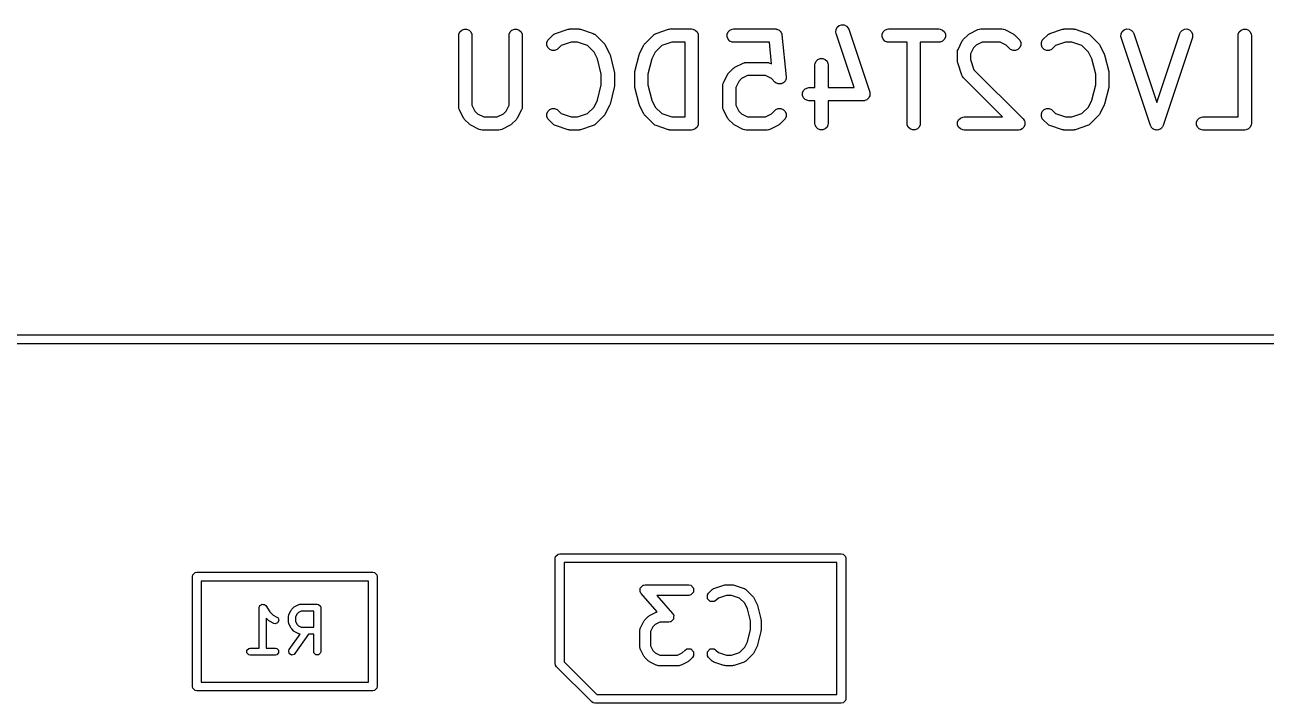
# Model space of a CAD drawing. Header units: inches. Extents: x -0.1 to 2.99, y 0.2 to 2.25.
# Drawn here: x 1.016 to 1.571, y 1.452 to 1.756 of the extents above; entities that cross this region are included whole.
import ezdxf

# ---------------------------------------------------------------- set-up
doc = ezdxf.new("R2010")
doc.units = ezdxf.units.IN
doc.header["$MEASUREMENT"] = 0
doc.layers.add('BLACK', color=250, linetype='CONTINUOUS')

msp = doc.modelspace()

# ---------------------------------------------------------------- linework, layer by layer
at = {"layer": 'BLACK', "linetype": 'CONTINUOUS'}
for p, q in [((1.37918, 1.75453), (1.38005, 1.75529)), ((1.38005, 1.75529), (1.38114, 1.75565)), ((1.38114, 1.75565), (1.38229, 1.75557)), ((1.38229, 1.75557), (1.38332, 1.75506)), ((1.38332, 1.75506), (1.38408, 1.75419)), ((1.20983, 1.75085), (1.20989, 1.75143)), ((1.20983, 1.71898), (1.20983, 1.75085)), ((1.20989, 1.75143), (1.21033, 1.75249)), ((1.21033, 1.75249), (1.21114, 1.7533)), ((1.21114, 1.7533), (1.21221, 1.75375)), ((1.21221, 1.75375), (1.21336, 1.75375)), ((1.21336, 1.75375), (1.21442, 1.7533)), ((1.21442, 1.7533), (1.21524, 1.75249)), ((1.21524, 1.75249), (1.21568, 1.75143)), ((1.21568, 1.75143), (1.21573, 1.75085)), ((1.21573, 1.75085), (1.21573, 1.71968)), ((1.23233, 1.75085), (1.23238, 1.75143)), ((1.23233, 1.71968), (1.23233, 1.75085)), ((1.23238, 1.75143), (1.23282, 1.75249)), ((1.23282, 1.75249), (1.23364, 1.7533)), ((1.23364, 1.7533), (1.2347, 1.75375)), ((1.2347, 1.75375), (1.23585, 1.75375)), ((1.23585, 1.75375), (1.23692, 1.7533)), ((1.23692, 1.7533), (1.23773, 1.75249)), ((1.23773, 1.75249), (1.23817, 1.75143)), ((1.23817, 1.75143), (1.23823, 1.75085)), ((1.23823, 1.75085), (1.23823, 1.71898)), ((1.25006, 1.74919), (1.25194, 1.75106)), ((1.25194, 1.75106), (1.25239, 1.75143)), ((1.25239, 1.75143), (1.25248, 1.75147)), ((1.25248, 1.75147), (1.25256, 1.75154)), ((1.25256, 1.75154), (1.25309, 1.75178)), ((1.25309, 1.75178), (1.25872, 1.75365)), ((1.25872, 1.75365), (1.259, 1.75372)), ((1.259, 1.75372), (1.25907, 1.75375)), ((1.25907, 1.75375), (1.25918, 1.75376)), ((1.25918, 1.75376), (1.25928, 1.75378)), ((1.25928, 1.75378), (1.25936, 1.75377)), ((1.25936, 1.75377), (1.25965, 1.7538)), ((1.25965, 1.7538), (1.2634, 1.7538)), ((1.2634, 1.7538), (1.26369, 1.75377)), ((1.26369, 1.75377), (1.26377, 1.75378)), ((1.26377, 1.75378), (1.26387, 1.75376)), ((1.26387, 1.75376), (1.26398, 1.75375)), ((1.26398, 1.75375), (1.26405, 1.75372)), ((1.26405, 1.75372), (1.26433, 1.75365)), ((1.26433, 1.75365), (1.26996, 1.75178)), ((1.26996, 1.75178), (1.27049, 1.75154)), ((1.27049, 1.75154), (1.27057, 1.75147)), ((1.27057, 1.75147), (1.27066, 1.75143)), ((1.27066, 1.75143), (1.27111, 1.75106)), ((1.27111, 1.75106), (1.27486, 1.74731)), ((1.29318, 1.74731), (1.29693, 1.75106)), ((1.29693, 1.75106), (1.29738, 1.75143)), ((1.29738, 1.75143), (1.29748, 1.75147)), ((1.29748, 1.75147), (1.29756, 1.75154)), ((1.29756, 1.75154), (1.29809, 1.75178)), ((1.29809, 1.75178), (1.30371, 1.75365)), ((1.30371, 1.75365), (1.304, 1.75372)), ((1.304, 1.75372), (1.30407, 1.75375)), ((1.30407, 1.75375), (1.30417, 1.75376)), ((1.30417, 1.75376), (1.30428, 1.75378)), ((1.30428, 1.75378), (1.30435, 1.75377)), ((1.30435, 1.75377), (1.30464, 1.7538)), ((1.30464, 1.7538), (1.31402, 1.7538)), ((1.31402, 1.7538), (1.31459, 1.75375)), ((1.31459, 1.75375), (1.31566, 1.7533)), ((1.31566, 1.7533), (1.31647, 1.75249)), ((1.31647, 1.75249), (1.31691, 1.75143)), ((1.31691, 1.75143), (1.31697, 1.75085)), ((1.31697, 1.75085), (1.31697, 1.71148)), ((1.32987, 1.75143), (1.33031, 1.75249)), ((1.32987, 1.75027), (1.32987, 1.75143)), ((1.33031, 1.74921), (1.32987, 1.75027)), ((1.33031, 1.75249), (1.33113, 1.7533)), ((1.33113, 1.7533), (1.33219, 1.75375)), ((1.33219, 1.75375), (1.33277, 1.7538)), ((1.33277, 1.7538), (1.35151, 1.7538)), ((1.35151, 1.7538), (1.35173, 1.75378)), ((1.35173, 1.75378), (1.3518, 1.75379)), ((1.3518, 1.75379), (1.35187, 1.75377)), ((1.35187, 1.75377), (1.35209, 1.75375)), ((1.35209, 1.75375), (1.35249, 1.75358)), ((1.35249, 1.75358), (1.3529, 1.75346)), ((1.3529, 1.75346), (1.35302, 1.75336)), ((1.35302, 1.75336), (1.35315, 1.7533)), ((1.35315, 1.7533), (1.35346, 1.753)), ((1.35346, 1.753), (1.35379, 1.75273)), ((1.35379, 1.75273), (1.35386, 1.7526)), ((1.35386, 1.7526), (1.35397, 1.75249)), ((1.35397, 1.75249), (1.35413, 1.75209)), ((1.35413, 1.75209), (1.35434, 1.75171)), ((1.35434, 1.75171), (1.35438, 1.75149)), ((1.35438, 1.75149), (1.35441, 1.75143)), ((1.35441, 1.75143), (1.35441, 1.75135)), ((1.35441, 1.75135), (1.35445, 1.75114)), ((1.35445, 1.75114), (1.35633, 1.7324)), ((1.37858, 1.75236), (1.37866, 1.7535)), ((1.37871, 1.75179), (1.37858, 1.75236)), ((1.37866, 1.7535), (1.37918, 1.75453)), ((1.38679, 1.72756), (1.37871, 1.75179)), ((1.38408, 1.75419), (1.38431, 1.75366)), ((1.38431, 1.75366), (1.39369, 1.72554)), ((1.39924, 1.75143), (1.39968, 1.75249)), ((1.39924, 1.75027), (1.39924, 1.75143)), ((1.39968, 1.74921), (1.39924, 1.75027)), ((1.39968, 1.75249), (1.40049, 1.7533)), ((1.40049, 1.7533), (1.40156, 1.75375)), ((1.40156, 1.75375), (1.40213, 1.7538)), ((1.40213, 1.7538), (1.42463, 1.7538)), ((1.42463, 1.7538), (1.42521, 1.75375)), ((1.42521, 1.75375), (1.42627, 1.7533)), ((1.42627, 1.7533), (1.42708, 1.75249)), ((1.42708, 1.75249), (1.42753, 1.75143)), ((1.42753, 1.75027), (1.42708, 1.74921)), ((1.42753, 1.75143), (1.42753, 1.75027)), ((1.43567, 1.74919), (1.43754, 1.75106)), ((1.43754, 1.75106), (1.43777, 1.75125)), ((1.43777, 1.75125), (1.43782, 1.75131)), ((1.43782, 1.75131), (1.43791, 1.75136)), ((1.43791, 1.75136), (1.43799, 1.75143)), ((1.43799, 1.75143), (1.43806, 1.75146)), ((1.43806, 1.75146), (1.43831, 1.75162)), ((1.43831, 1.75162), (1.44206, 1.75349)), ((1.44206, 1.75349), (1.4426, 1.7537)), ((1.4426, 1.7537), (1.4427, 1.75371)), ((1.4427, 1.75371), (1.4428, 1.75375)), ((1.4428, 1.75375), (1.44338, 1.7538)), ((1.44338, 1.7538), (1.45275, 1.7538)), ((1.45275, 1.7538), (1.45333, 1.75375)), ((1.45333, 1.75375), (1.45343, 1.75371)), ((1.45343, 1.75371), (1.45353, 1.7537)), ((1.45353, 1.7537), (1.45407, 1.75349)), ((1.45407, 1.75349), (1.45782, 1.75162)), ((1.45782, 1.75162), (1.45807, 1.75146)), ((1.45807, 1.75146), (1.45814, 1.75143)), ((1.45814, 1.75143), (1.45822, 1.75136)), ((1.45822, 1.75136), (1.45831, 1.75131)), ((1.45831, 1.75131), (1.45836, 1.75125)), ((1.45836, 1.75125), (1.45859, 1.75106)), ((1.45859, 1.75106), (1.46046, 1.74919)), ((1.47129, 1.74919), (1.47316, 1.75106)), ((1.47316, 1.75106), (1.47361, 1.75143)), ((1.47361, 1.75143), (1.47371, 1.75147)), ((1.47371, 1.75147), (1.47379, 1.75154)), ((1.47379, 1.75154), (1.47431, 1.75178)), ((1.47431, 1.75178), (1.47994, 1.75365)), ((1.47994, 1.75365), (1.48022, 1.75372)), ((1.48022, 1.75372), (1.4803, 1.75375)), ((1.4803, 1.75375), (1.4804, 1.75376)), ((1.4804, 1.75376), (1.4805, 1.75378)), ((1.4805, 1.75378), (1.48058, 1.75377)), ((1.48058, 1.75377), (1.48087, 1.7538)), ((1.48087, 1.7538), (1.48462, 1.7538)), ((1.48462, 1.7538), (1.48491, 1.75377)), ((1.48491, 1.75377), (1.48499, 1.75378)), ((1.48499, 1.75378), (1.48509, 1.75376)), ((1.48509, 1.75376), (1.4852, 1.75375)), ((1.4852, 1.75375), (1.48527, 1.75372)), ((1.48527, 1.75372), (1.48556, 1.75365)), ((1.48556, 1.75365), (1.49118, 1.75178)), ((1.49118, 1.75178), (1.49171, 1.75154)), ((1.49171, 1.75154), (1.49179, 1.75147)), ((1.49179, 1.75147), (1.49189, 1.75143)), ((1.49189, 1.75143), (1.49233, 1.75106)), ((1.49233, 1.75106), (1.49608, 1.74731)), ((1.50606, 1.75048), (1.50615, 1.75163)), ((1.50619, 1.74992), (1.50606, 1.75048)), ((1.50615, 1.75163), (1.50666, 1.75266)), ((1.51932, 1.71055), (1.50619, 1.74992)), ((1.50666, 1.75266), (1.50753, 1.75341)), ((1.50753, 1.75341), (1.50863, 1.75378)), ((1.50863, 1.75378), (1.50977, 1.7537)), ((1.50977, 1.7537), (1.5108, 1.75318)), ((1.5108, 1.75318), (1.51156, 1.75231)), ((1.51156, 1.75231), (1.5118, 1.75178)), ((1.5118, 1.75178), (1.52212, 1.72082)), ((1.52212, 1.72082), (1.53244, 1.75178)), ((1.53804, 1.74992), (1.52492, 1.71055)), ((1.53244, 1.75178), (1.53268, 1.75231)), ((1.53268, 1.75231), (1.53343, 1.75318)), ((1.53343, 1.75318), (1.53446, 1.7537)), ((1.53446, 1.7537), (1.53561, 1.75378)), ((1.53561, 1.75378), (1.5367, 1.75341)), ((1.5367, 1.75341), (1.53757, 1.75266)), ((1.53757, 1.75266), (1.53809, 1.75163)), ((1.53817, 1.75048), (1.53804, 1.74992)), ((1.53809, 1.75163), (1.53817, 1.75048)), ((1.55854, 1.75085), (1.55859, 1.75143)), ((1.55854, 1.71443), (1.55854, 1.75085)), ((1.55859, 1.75143), (1.55903, 1.75249)), ((1.55903, 1.75249), (1.55985, 1.7533)), ((1.55985, 1.7533), (1.56091, 1.75375)), ((1.56091, 1.75375), (1.56206, 1.75375)), ((1.56206, 1.75375), (1.56313, 1.7533)), ((1.56313, 1.7533), (1.56394, 1.75249)), ((1.56394, 1.75249), (1.56438, 1.75143)), ((1.56438, 1.75143), (1.56444, 1.75085)), ((1.56444, 1.75085), (1.56444, 1.71148)), ((1.24926, 1.74768), (1.2497, 1.74874)), ((1.24926, 1.74652), (1.24926, 1.74768)), ((1.2497, 1.74546), (1.24926, 1.74652)), ((1.2497, 1.74874), (1.25006, 1.74919)), ((1.25051, 1.74465), (1.2497, 1.74546)), ((1.25158, 1.7442), (1.25051, 1.74465)), ((1.25273, 1.7442), (1.25158, 1.7442)), ((1.25379, 1.74465), (1.25273, 1.7442)), ((1.25424, 1.74501), (1.25379, 1.74465)), ((1.25562, 1.74639), (1.25424, 1.74501)), ((1.26013, 1.7479), (1.25562, 1.74639)), ((1.26292, 1.7479), (1.26013, 1.7479)), ((1.26743, 1.74639), (1.26292, 1.7479)), ((1.27035, 1.74348), (1.26743, 1.74639)), ((1.27486, 1.74731), (1.27505, 1.74709)), ((1.27505, 1.74709), (1.27511, 1.74704)), ((1.27511, 1.74704), (1.27516, 1.74695)), ((1.27516, 1.74695), (1.27523, 1.74687)), ((1.27523, 1.74687), (1.27526, 1.74679)), ((1.27526, 1.74679), (1.27541, 1.74655)), ((1.27541, 1.74655), (1.27729, 1.7428)), ((1.29076, 1.7428), (1.29263, 1.74655)), ((1.29263, 1.74655), (1.29279, 1.74679)), ((1.29279, 1.74679), (1.29282, 1.74687)), ((1.29282, 1.74687), (1.29288, 1.74695)), ((1.29288, 1.74695), (1.29294, 1.74704)), ((1.29294, 1.74704), (1.293, 1.74709)), ((1.293, 1.74709), (1.29318, 1.74731)), ((1.30062, 1.74639), (1.2977, 1.74348)), ((1.30512, 1.7479), (1.30062, 1.74639)), ((1.31107, 1.7479), (1.30512, 1.7479)), ((1.31107, 1.71443), (1.31107, 1.7479)), ((1.33113, 1.74839), (1.33031, 1.74921)), ((1.33219, 1.74795), (1.33113, 1.74839)), ((1.33277, 1.7479), (1.33219, 1.74795)), ((1.34884, 1.7479), (1.33277, 1.7479)), ((1.34982, 1.73813), (1.34884, 1.7479)), ((1.40049, 1.74839), (1.39968, 1.74921)), ((1.40156, 1.74795), (1.40049, 1.74839)), ((1.40213, 1.7479), (1.40156, 1.74795)), ((1.41043, 1.7479), (1.40213, 1.7479)), ((1.41043, 1.71148), (1.41043, 1.7479)), ((1.42463, 1.7479), (1.41633, 1.7479)), ((1.41633, 1.7479), (1.41633, 1.71148)), ((1.42521, 1.74795), (1.42463, 1.7479)), ((1.42627, 1.74839), (1.42521, 1.74795)), ((1.42708, 1.74921), (1.42627, 1.74839)), ((1.43293, 1.74335), (1.43298, 1.74393)), ((1.43298, 1.74393), (1.43302, 1.74402)), ((1.43302, 1.74402), (1.43303, 1.74413)), ((1.43303, 1.74413), (1.43324, 1.74467)), ((1.43324, 1.74467), (1.43511, 1.74842)), ((1.43511, 1.74842), (1.43527, 1.74867)), ((1.43527, 1.74867), (1.4353, 1.74874)), ((1.4353, 1.74874), (1.43536, 1.74882)), ((1.43536, 1.74882), (1.43542, 1.74891)), ((1.43542, 1.74891), (1.43548, 1.74896)), ((1.43548, 1.74896), (1.43567, 1.74919)), ((1.44018, 1.74535), (1.43883, 1.74265)), ((1.44138, 1.74655), (1.44018, 1.74535)), ((1.44407, 1.7479), (1.44138, 1.74655)), ((1.45205, 1.7479), (1.44407, 1.7479)), ((1.45475, 1.74655), (1.45205, 1.7479)), ((1.45629, 1.74501), (1.45475, 1.74655)), ((1.45674, 1.74465), (1.45629, 1.74501)), ((1.4578, 1.7442), (1.45674, 1.74465)), ((1.45895, 1.7442), (1.4578, 1.7442)), ((1.46002, 1.74465), (1.45895, 1.7442)), ((1.46083, 1.74546), (1.46002, 1.74465)), ((1.46046, 1.74919), (1.46083, 1.74874)), ((1.46083, 1.74874), (1.46127, 1.74768)), ((1.46127, 1.74652), (1.46083, 1.74546)), ((1.46127, 1.74768), (1.46127, 1.74652)), ((1.47048, 1.74768), (1.47092, 1.74874)), ((1.47048, 1.74652), (1.47048, 1.74768)), ((1.47092, 1.74546), (1.47048, 1.74652)), ((1.47092, 1.74874), (1.47129, 1.74919)), ((1.47173, 1.74465), (1.47092, 1.74546)), ((1.4728, 1.7442), (1.47173, 1.74465)), ((1.47395, 1.7442), (1.4728, 1.7442)), ((1.47501, 1.74465), (1.47395, 1.7442)), ((1.47546, 1.74501), (1.47501, 1.74465)), ((1.47684, 1.74639), (1.47546, 1.74501)), ((1.48135, 1.7479), (1.47684, 1.74639)), ((1.48414, 1.7479), (1.48135, 1.7479)), ((1.48865, 1.74639), (1.48414, 1.7479)), ((1.49157, 1.74348), (1.48865, 1.74639)), ((1.49608, 1.74731), (1.49627, 1.74709)), ((1.49627, 1.74709), (1.49633, 1.74704)), ((1.49633, 1.74704), (1.49638, 1.74695)), ((1.49638, 1.74695), (1.49645, 1.74687)), ((1.49645, 1.74687), (1.49648, 1.74679)), ((1.49648, 1.74679), (1.49664, 1.74655)), ((1.49664, 1.74655), (1.49851, 1.7428)), ((1.27186, 1.74045), (1.27035, 1.74348)), ((1.27357, 1.73361), (1.27186, 1.74045)), ((1.27729, 1.7428), (1.27731, 1.74275)), ((1.27731, 1.74275), (1.27732, 1.74274)), ((1.27732, 1.74274), (1.2774, 1.7425)), ((1.2774, 1.7425), (1.2775, 1.74226)), ((1.2775, 1.74226), (1.2775, 1.74223)), ((1.2775, 1.74223), (1.27751, 1.74219)), ((1.27751, 1.74219), (1.27939, 1.73469)), ((1.28866, 1.73469), (1.29053, 1.74219)), ((1.29053, 1.74219), (1.29055, 1.74223)), ((1.29055, 1.74226), (1.29064, 1.7425)), ((1.29055, 1.74223), (1.29055, 1.74226)), ((1.29064, 1.7425), (1.29073, 1.74274)), ((1.29073, 1.74274), (1.29074, 1.74275)), ((1.29074, 1.74275), (1.29076, 1.7428)), ((1.29618, 1.74045), (1.29447, 1.73361)), ((1.2977, 1.74348), (1.29618, 1.74045)), ((1.33332, 1.73662), (1.33707, 1.73849)), ((1.33707, 1.73849), (1.33761, 1.7387)), ((1.33761, 1.7387), (1.33772, 1.73871)), ((1.33772, 1.73871), (1.33781, 1.73875)), ((1.33781, 1.73875), (1.33839, 1.7388)), ((1.33839, 1.7388), (1.34776, 1.7388)), ((1.34776, 1.7388), (1.34834, 1.73875)), ((1.34834, 1.73875), (1.34844, 1.73871)), ((1.34844, 1.73871), (1.34854, 1.7387)), ((1.34854, 1.7387), (1.34908, 1.73849)), ((1.34908, 1.73849), (1.34982, 1.73813)), ((1.36918, 1.73773), (1.36924, 1.7383)), ((1.36924, 1.7383), (1.36968, 1.73937)), ((1.36968, 1.73937), (1.3705, 1.74018)), ((1.3705, 1.74018), (1.37156, 1.74062)), ((1.37156, 1.74062), (1.37271, 1.74062)), ((1.37271, 1.74062), (1.37378, 1.74018)), ((1.37378, 1.74018), (1.37459, 1.73937)), ((1.37459, 1.73937), (1.37503, 1.7383)), ((1.37503, 1.7383), (1.37509, 1.73773)), ((1.43293, 1.7396), (1.43293, 1.74335)), ((1.43295, 1.73931), (1.43293, 1.7396)), ((1.43295, 1.73923), (1.43295, 1.73931)), ((1.43297, 1.73913), (1.43295, 1.73923)), ((1.43298, 1.73903), (1.43297, 1.73913)), ((1.43301, 1.73895), (1.43298, 1.73903)), ((1.43308, 1.73867), (1.43301, 1.73895)), ((1.43495, 1.73304), (1.43308, 1.73867)), ((1.43883, 1.74265), (1.43883, 1.74008)), ((1.43883, 1.74008), (1.44033, 1.73557)), ((1.49308, 1.74045), (1.49157, 1.74348)), ((1.49479, 1.73361), (1.49308, 1.74045)), ((1.49851, 1.7428), (1.49853, 1.74275)), ((1.49853, 1.74275), (1.49854, 1.74274)), ((1.49854, 1.74274), (1.49863, 1.7425)), ((1.49863, 1.7425), (1.49872, 1.74226)), ((1.49872, 1.74226), (1.49872, 1.74223)), ((1.49872, 1.74223), (1.49874, 1.74219)), ((1.49874, 1.74219), (1.50061, 1.73469)), ((1.27357, 1.72872), (1.27357, 1.73361)), ((1.27939, 1.73469), (1.2794, 1.73459)), ((1.2794, 1.73459), (1.27942, 1.73455)), ((1.27942, 1.73455), (1.27944, 1.73434)), ((1.27944, 1.73434), (1.27947, 1.73412)), ((1.27947, 1.73412), (1.27947, 1.73408)), ((1.27947, 1.73408), (1.27948, 1.73398)), ((1.27948, 1.73398), (1.27948, 1.72835)), ((1.28857, 1.73412), (1.2886, 1.73434)), ((1.28858, 1.73408), (1.28857, 1.73412)), ((1.28857, 1.73398), (1.28858, 1.73408)), ((1.28857, 1.72835), (1.28857, 1.73398)), ((1.2886, 1.73434), (1.28863, 1.73455)), ((1.28863, 1.73455), (1.28864, 1.73459)), ((1.28864, 1.73459), (1.28866, 1.73469)), ((1.29447, 1.73361), (1.29447, 1.72872)), ((1.32825, 1.72967), (1.33013, 1.73342)), ((1.33013, 1.73342), (1.33028, 1.73367)), ((1.33028, 1.73367), (1.33031, 1.73374)), ((1.33031, 1.73374), (1.33038, 1.73382)), ((1.33038, 1.73382), (1.33043, 1.73391)), ((1.33043, 1.73391), (1.33049, 1.73396)), ((1.33049, 1.73396), (1.33068, 1.73419)), ((1.33068, 1.73419), (1.33255, 1.73606)), ((1.33255, 1.73606), (1.33278, 1.73625)), ((1.33278, 1.73625), (1.33283, 1.73631)), ((1.33283, 1.73631), (1.33292, 1.73637)), ((1.33292, 1.73637), (1.333, 1.73643)), ((1.333, 1.73643), (1.33307, 1.73646)), ((1.33307, 1.73646), (1.33332, 1.73662)), ((1.33909, 1.7329), (1.33639, 1.73155)), ((1.34707, 1.7329), (1.33909, 1.7329)), ((1.34976, 1.73155), (1.34707, 1.7329)), ((1.36918, 1.72756), (1.36918, 1.73773)), ((1.37509, 1.73773), (1.37509, 1.72756)), ((1.43519, 1.73251), (1.43495, 1.73304)), ((1.44033, 1.73557), (1.46234, 1.71357)), ((1.49479, 1.72872), (1.49479, 1.73361)), ((1.50061, 1.73469), (1.50063, 1.73459)), ((1.50063, 1.73459), (1.50064, 1.73455)), ((1.50064, 1.73455), (1.50066, 1.73434)), ((1.50066, 1.73434), (1.50069, 1.73412)), ((1.50069, 1.73412), (1.50069, 1.73408)), ((1.50069, 1.73408), (1.5007, 1.73398)), ((1.5007, 1.73398), (1.5007, 1.72835)), ((1.27186, 1.72188), (1.27357, 1.72872)), ((1.27939, 1.72764), (1.27751, 1.72014)), ((1.2794, 1.72774), (1.27939, 1.72764)), ((1.27942, 1.72778), (1.2794, 1.72774)), ((1.27944, 1.72799), (1.27942, 1.72778)), ((1.27947, 1.72821), (1.27944, 1.72799)), ((1.27948, 1.72835), (1.27947, 1.72825)), ((1.27947, 1.72825), (1.27947, 1.72821)), ((1.28858, 1.72825), (1.28857, 1.72835)), ((1.28857, 1.72821), (1.28858, 1.72825)), ((1.2886, 1.72799), (1.28857, 1.72821)), ((1.28863, 1.72778), (1.2886, 1.72799)), ((1.28864, 1.72774), (1.28863, 1.72778)), ((1.28866, 1.72764), (1.28864, 1.72774)), ((1.29053, 1.72014), (1.28866, 1.72764)), ((1.29447, 1.72872), (1.29618, 1.72188)), ((1.32794, 1.72835), (1.328, 1.72893)), ((1.32794, 1.71898), (1.32794, 1.72835)), ((1.328, 1.72893), (1.32804, 1.72903)), ((1.32804, 1.72913), (1.32825, 1.72967)), ((1.32804, 1.72903), (1.32804, 1.72913)), ((1.33519, 1.73035), (1.33384, 1.72766)), ((1.33384, 1.72766), (1.33384, 1.71968)), ((1.33639, 1.73155), (1.33519, 1.73035)), ((1.3513, 1.73001), (1.34976, 1.73155)), ((1.35175, 1.72965), (1.3513, 1.73001)), ((1.35189, 1.72959), (1.35175, 1.72965)), ((1.352, 1.7295), (1.35189, 1.72959)), ((1.35241, 1.72937), (1.352, 1.7295)), ((1.35281, 1.72921), (1.35241, 1.72937)), ((1.35296, 1.72921), (1.35281, 1.72921)), ((1.3531, 1.72916), (1.35296, 1.72921)), ((1.35353, 1.72921), (1.3531, 1.72916)), ((1.35396, 1.72921), (1.35353, 1.72921)), ((1.3541, 1.72926), (1.35396, 1.72921)), ((1.35425, 1.72928), (1.3541, 1.72926)), ((1.35463, 1.72948), (1.35425, 1.72928)), ((1.35503, 1.72965), (1.35463, 1.72948)), ((1.35513, 1.72975), (1.35503, 1.72965)), ((1.35527, 1.72982), (1.35513, 1.72975)), ((1.35554, 1.73016), (1.35527, 1.72982)), ((1.35584, 1.73046), (1.35554, 1.73016)), ((1.3559, 1.7306), (1.35584, 1.73046)), ((1.35599, 1.73071), (1.3559, 1.7306)), ((1.35612, 1.73113), (1.35599, 1.73071)), ((1.35628, 1.73153), (1.35612, 1.73113)), ((1.35633, 1.73182), (1.35628, 1.73167)), ((1.35628, 1.73167), (1.35628, 1.73153)), ((1.35633, 1.7324), (1.35633, 1.73182)), ((1.36487, 1.72706), (1.36594, 1.7275)), ((1.36594, 1.7275), (1.36651, 1.72756)), ((1.36651, 1.72756), (1.36918, 1.72756)), ((1.37509, 1.72756), (1.38679, 1.72756)), ((1.43526, 1.73243), (1.43519, 1.73251)), ((1.4353, 1.73234), (1.43526, 1.73243)), ((1.43567, 1.73189), (1.4353, 1.73234)), ((1.45312, 1.71443), (1.43567, 1.73189)), ((1.49308, 1.72188), (1.49479, 1.72872)), ((1.50061, 1.72764), (1.49874, 1.72014)), ((1.50063, 1.72774), (1.50061, 1.72764)), ((1.50064, 1.72778), (1.50063, 1.72774)), ((1.50066, 1.72799), (1.50064, 1.72778)), ((1.50069, 1.72821), (1.50066, 1.72799)), ((1.5007, 1.72835), (1.50069, 1.72825)), ((1.50069, 1.72825), (1.50069, 1.72821)), ((1.27035, 1.71885), (1.27186, 1.72188)), ((1.29618, 1.72188), (1.2977, 1.71885)), ((1.36362, 1.72518), (1.36406, 1.72624)), ((1.36362, 1.72403), (1.36362, 1.72518)), ((1.36406, 1.72296), (1.36362, 1.72403)), ((1.36406, 1.72624), (1.36487, 1.72706)), ((1.36487, 1.72215), (1.36406, 1.72296)), ((1.36594, 1.72171), (1.36487, 1.72215)), ((1.36651, 1.72165), (1.36594, 1.72171)), ((1.36918, 1.72165), (1.36651, 1.72165)), ((1.36918, 1.71148), (1.36918, 1.72165)), ((1.39088, 1.72165), (1.37509, 1.72165)), ((1.37509, 1.72165), (1.37509, 1.71148)), ((1.39118, 1.72168), (1.39088, 1.72165)), ((1.39125, 1.72167), (1.39118, 1.72168)), ((1.39131, 1.72169), (1.39125, 1.72167)), ((1.39146, 1.72171), (1.39131, 1.72169)), ((1.3919, 1.72189), (1.39146, 1.72171)), ((1.39235, 1.72204), (1.3919, 1.72189)), ((1.39243, 1.72211), (1.39235, 1.72204)), ((1.39252, 1.72215), (1.39243, 1.72211)), ((1.39286, 1.72248), (1.39252, 1.72215)), ((1.39322, 1.72279), (1.39286, 1.72248)), ((1.39326, 1.72289), (1.39322, 1.72279)), ((1.39334, 1.72296), (1.39326, 1.72289)), ((1.39352, 1.7234), (1.39334, 1.72296)), ((1.39373, 1.72382), (1.39352, 1.7234)), ((1.39369, 1.72554), (1.39375, 1.72525)), ((1.39374, 1.72393), (1.39373, 1.72382)), ((1.39378, 1.72403), (1.39374, 1.72393)), ((1.39375, 1.72525), (1.39378, 1.72518)), ((1.39378, 1.72518), (1.39378, 1.72512)), ((1.39378, 1.72512), (1.39381, 1.72497)), ((1.39381, 1.72497), (1.39378, 1.7245)), ((1.39378, 1.7245), (1.39378, 1.72403)), ((1.49157, 1.71885), (1.49308, 1.72188)), ((1.20989, 1.7184), (1.20983, 1.71898)), ((1.20993, 1.7183), (1.20989, 1.7184)), ((1.20993, 1.7182), (1.20993, 1.7183)), ((1.21014, 1.71766), (1.20993, 1.7182)), ((1.21202, 1.71391), (1.21014, 1.71766)), ((1.21573, 1.71968), (1.21708, 1.71698)), ((1.21708, 1.71698), (1.21828, 1.71578)), ((1.22978, 1.71578), (1.23098, 1.71698)), ((1.23098, 1.71698), (1.23233, 1.71968)), ((1.23792, 1.71766), (1.23604, 1.71391)), ((1.23813, 1.7182), (1.23792, 1.71766)), ((1.23817, 1.7184), (1.23813, 1.7183)), ((1.23813, 1.7183), (1.23813, 1.7182)), ((1.23823, 1.71898), (1.23817, 1.7184)), ((1.24926, 1.71581), (1.2497, 1.71687)), ((1.2497, 1.71687), (1.25051, 1.71768)), ((1.25051, 1.71768), (1.25158, 1.71813)), ((1.25158, 1.71813), (1.25273, 1.71813)), ((1.25273, 1.71813), (1.25379, 1.71768)), ((1.25379, 1.71768), (1.25424, 1.71732)), ((1.25424, 1.71732), (1.25562, 1.71594)), ((1.26743, 1.71594), (1.27035, 1.71885)), ((1.27729, 1.71953), (1.27541, 1.71578)), ((1.27731, 1.71958), (1.27729, 1.71953)), ((1.27732, 1.71959), (1.27731, 1.71958)), ((1.2774, 1.71983), (1.27732, 1.71959)), ((1.2775, 1.72007), (1.2774, 1.71983)), ((1.27751, 1.72014), (1.2775, 1.72009)), ((1.2775, 1.72009), (1.2775, 1.72007)), ((1.29055, 1.72009), (1.29053, 1.72014)), ((1.29055, 1.72007), (1.29055, 1.72009)), ((1.29064, 1.71983), (1.29055, 1.72007)), ((1.29073, 1.71959), (1.29064, 1.71983)), ((1.29074, 1.71958), (1.29073, 1.71959)), ((1.29076, 1.71953), (1.29074, 1.71958)), ((1.29263, 1.71578), (1.29076, 1.71953)), ((1.2977, 1.71885), (1.30062, 1.71594)), ((1.328, 1.7184), (1.32794, 1.71898)), ((1.32804, 1.7183), (1.328, 1.7184)), ((1.32804, 1.7182), (1.32804, 1.7183)), ((1.32825, 1.71766), (1.32804, 1.7182)), ((1.33013, 1.71391), (1.32825, 1.71766)), ((1.33384, 1.71968), (1.33519, 1.71698)), ((1.33519, 1.71698), (1.33639, 1.71578)), ((1.34976, 1.71578), (1.3513, 1.71732)), ((1.3513, 1.71732), (1.35175, 1.71768)), ((1.35175, 1.71768), (1.35281, 1.71813)), ((1.35281, 1.71813), (1.35396, 1.71813)), ((1.35396, 1.71813), (1.35503, 1.71768)), ((1.35503, 1.71768), (1.35584, 1.71687)), ((1.35584, 1.71687), (1.35628, 1.71581)), ((1.47048, 1.71581), (1.47092, 1.71687)), ((1.47092, 1.71687), (1.47173, 1.71768)), ((1.47173, 1.71768), (1.4728, 1.71813)), ((1.4728, 1.71813), (1.47395, 1.71813)), ((1.47395, 1.71813), (1.47501, 1.71768)), ((1.47501, 1.71768), (1.47546, 1.71732)), ((1.47546, 1.71732), (1.47684, 1.71594)), ((1.48865, 1.71594), (1.49157, 1.71885)), ((1.49851, 1.71953), (1.49664, 1.71578)), ((1.49853, 1.71958), (1.49851, 1.71953)), ((1.49854, 1.71959), (1.49853, 1.71958)), ((1.49863, 1.71983), (1.49854, 1.71959)), ((1.49872, 1.72007), (1.49863, 1.71983)), ((1.49874, 1.72014), (1.49872, 1.72009)), ((1.49872, 1.72009), (1.49872, 1.72007)), ((1.21217, 1.71366), (1.21202, 1.71391)), ((1.2122, 1.71359), (1.21217, 1.71366)), ((1.21227, 1.71351), (1.2122, 1.71359)), ((1.21232, 1.71342), (1.21227, 1.71351)), ((1.21238, 1.71337), (1.21232, 1.71342)), ((1.21257, 1.71314), (1.21238, 1.71337)), ((1.21444, 1.71127), (1.21257, 1.71314)), ((1.21467, 1.71108), (1.21444, 1.71127)), ((1.21472, 1.71102), (1.21467, 1.71108)), ((1.21481, 1.71097), (1.21472, 1.71102)), ((1.21489, 1.7109), (1.21481, 1.71097)), ((1.21496, 1.71087), (1.21489, 1.7109)), ((1.21521, 1.71071), (1.21496, 1.71087)), ((1.21896, 1.70884), (1.21521, 1.71071)), ((1.21828, 1.71578), (1.22098, 1.71443)), ((1.22098, 1.71443), (1.22708, 1.71443)), ((1.22708, 1.71443), (1.22978, 1.71578)), ((1.23285, 1.71071), (1.2291, 1.70884)), ((1.2331, 1.71087), (1.23285, 1.71071)), ((1.23317, 1.7109), (1.2331, 1.71087)), ((1.23325, 1.71097), (1.23317, 1.7109)), ((1.23334, 1.71102), (1.23325, 1.71097)), ((1.23339, 1.71108), (1.23334, 1.71102)), ((1.23362, 1.71127), (1.23339, 1.71108)), ((1.23549, 1.71314), (1.23362, 1.71127)), ((1.23568, 1.71337), (1.23549, 1.71314)), ((1.23574, 1.71342), (1.23568, 1.71337)), ((1.23579, 1.71351), (1.23574, 1.71342)), ((1.23586, 1.71359), (1.23579, 1.71351)), ((1.23589, 1.71366), (1.23586, 1.71359)), ((1.23604, 1.71391), (1.23589, 1.71366)), ((1.24926, 1.71465), (1.24926, 1.71581)), ((1.2497, 1.71359), (1.24926, 1.71465)), ((1.25006, 1.71314), (1.2497, 1.71359)), ((1.25194, 1.71127), (1.25006, 1.71314)), ((1.25239, 1.7109), (1.25194, 1.71127)), ((1.25248, 1.71086), (1.25239, 1.7109)), ((1.25256, 1.71079), (1.25248, 1.71086)), ((1.25309, 1.71055), (1.25256, 1.71079)), ((1.25872, 1.70868), (1.25309, 1.71055)), ((1.25562, 1.71594), (1.26013, 1.71443)), ((1.26013, 1.71443), (1.26292, 1.71443)), ((1.26292, 1.71443), (1.26743, 1.71594)), ((1.26996, 1.71055), (1.26433, 1.70868)), ((1.27049, 1.71079), (1.26996, 1.71055)), ((1.27057, 1.71086), (1.27049, 1.71079)), ((1.27066, 1.7109), (1.27057, 1.71086)), ((1.27111, 1.71127), (1.27066, 1.7109)), ((1.27486, 1.71502), (1.27111, 1.71127)), ((1.27505, 1.71524), (1.27486, 1.71502)), ((1.27511, 1.71529), (1.27505, 1.71524)), ((1.27516, 1.71538), (1.27511, 1.71529)), ((1.27523, 1.71546), (1.27516, 1.71538)), ((1.27526, 1.71554), (1.27523, 1.71546)), ((1.27541, 1.71578), (1.27526, 1.71554)), ((1.29279, 1.71554), (1.29263, 1.71578)), ((1.29282, 1.71546), (1.29279, 1.71554)), ((1.29288, 1.71538), (1.29282, 1.71546)), ((1.29294, 1.71529), (1.29288, 1.71538)), ((1.293, 1.71524), (1.29294, 1.71529)), ((1.29318, 1.71502), (1.293, 1.71524)), ((1.29693, 1.71127), (1.29318, 1.71502)), ((1.29738, 1.7109), (1.29693, 1.71127)), ((1.29748, 1.71086), (1.29738, 1.7109)), ((1.29756, 1.71079), (1.29748, 1.71086)), ((1.29809, 1.71055), (1.29756, 1.71079)), ((1.30371, 1.70868), (1.29809, 1.71055)), ((1.30062, 1.71594), (1.30512, 1.71443)), ((1.30512, 1.71443), (1.31107, 1.71443)), ((1.31691, 1.7109), (1.31647, 1.70984)), ((1.31697, 1.71148), (1.31691, 1.7109)), ((1.33028, 1.71366), (1.33013, 1.71391)), ((1.33031, 1.71359), (1.33028, 1.71366)), ((1.33038, 1.71351), (1.33031, 1.71359)), ((1.33043, 1.71342), (1.33038, 1.71351)), ((1.33049, 1.71337), (1.33043, 1.71342)), ((1.33068, 1.71314), (1.33049, 1.71337)), ((1.33255, 1.71127), (1.33068, 1.71314)), ((1.33278, 1.71108), (1.33255, 1.71127)), ((1.33283, 1.71102), (1.33278, 1.71108)), ((1.33292, 1.71097), (1.33283, 1.71102)), ((1.333, 1.7109), (1.33292, 1.71097)), ((1.33307, 1.71087), (1.333, 1.7109)), ((1.33332, 1.71071), (1.33307, 1.71087)), ((1.33707, 1.70884), (1.33332, 1.71071)), ((1.33639, 1.71578), (1.33909, 1.71443)), ((1.33909, 1.71443), (1.34707, 1.71443)), ((1.34707, 1.71443), (1.34976, 1.71578)), ((1.35283, 1.71071), (1.34908, 1.70884)), ((1.35308, 1.71087), (1.35283, 1.71071)), ((1.35315, 1.7109), (1.35308, 1.71087)), ((1.35324, 1.71097), (1.35315, 1.7109)), ((1.35332, 1.71102), (1.35324, 1.71097)), ((1.35338, 1.71108), (1.35332, 1.71102)), ((1.3536, 1.71127), (1.35338, 1.71108)), ((1.35548, 1.71314), (1.3536, 1.71127)), ((1.35584, 1.71359), (1.35548, 1.71314)), ((1.35628, 1.71465), (1.35584, 1.71359)), ((1.35628, 1.71581), (1.35628, 1.71465)), ((1.36924, 1.7109), (1.36918, 1.71148)), ((1.36968, 1.70984), (1.36924, 1.7109)), ((1.37503, 1.7109), (1.37459, 1.70984)), ((1.37509, 1.71148), (1.37503, 1.7109)), ((1.41049, 1.7109), (1.41043, 1.71148)), ((1.41093, 1.70984), (1.41049, 1.7109)), ((1.41628, 1.7109), (1.41584, 1.70984)), ((1.41633, 1.71148), (1.41628, 1.7109)), ((1.43298, 1.71206), (1.43342, 1.71312)), ((1.43298, 1.7109), (1.43298, 1.71206)), ((1.43342, 1.70984), (1.43298, 1.7109)), ((1.43342, 1.71312), (1.43424, 1.71393)), ((1.43424, 1.71393), (1.4353, 1.71438)), ((1.4353, 1.71438), (1.43588, 1.71443)), ((1.43588, 1.71443), (1.45312, 1.71443)), ((1.46234, 1.71357), (1.46271, 1.71312)), ((1.46271, 1.71312), (1.4629, 1.71264)), ((1.46315, 1.7109), (1.46271, 1.70984)), ((1.4629, 1.71264), (1.46313, 1.71209)), ((1.46313, 1.71209), (1.46315, 1.71206)), ((1.46315, 1.71206), (1.46315, 1.7109)), ((1.47048, 1.71465), (1.47048, 1.71581)), ((1.47092, 1.71359), (1.47048, 1.71465)), ((1.47129, 1.71314), (1.47092, 1.71359)), ((1.47316, 1.71127), (1.47129, 1.71314)), ((1.47361, 1.7109), (1.47316, 1.71127)), ((1.47371, 1.71086), (1.47361, 1.7109)), ((1.47379, 1.71079), (1.47371, 1.71086)), ((1.47431, 1.71055), (1.47379, 1.71079)), ((1.47994, 1.70868), (1.47431, 1.71055)), ((1.47684, 1.71594), (1.48135, 1.71443)), ((1.48135, 1.71443), (1.48414, 1.71443)), ((1.48414, 1.71443), (1.48865, 1.71594)), ((1.49118, 1.71055), (1.48556, 1.70868)), ((1.49171, 1.71079), (1.49118, 1.71055)), ((1.49179, 1.71086), (1.49171, 1.71079)), ((1.49189, 1.7109), (1.49179, 1.71086)), ((1.49233, 1.71127), (1.49189, 1.7109)), ((1.49608, 1.71502), (1.49233, 1.71127)), ((1.49627, 1.71524), (1.49608, 1.71502)), ((1.49633, 1.71529), (1.49627, 1.71524)), ((1.49638, 1.71538), (1.49633, 1.71529)), ((1.49645, 1.71546), (1.49638, 1.71538)), ((1.49648, 1.71554), (1.49645, 1.71546)), ((1.49664, 1.71578), (1.49648, 1.71554)), ((1.51955, 1.71002), (1.51932, 1.71055)), ((1.52492, 1.71055), (1.52468, 1.71002)), ((1.53984, 1.71206), (1.54029, 1.71312)), ((1.53984, 1.7109), (1.53984, 1.71206)), ((1.54029, 1.70984), (1.53984, 1.7109)), ((1.54029, 1.71312), (1.5411, 1.71393)), ((1.5411, 1.71393), (1.54216, 1.71438)), ((1.54216, 1.71438), (1.54274, 1.71443)), ((1.54274, 1.71443), (1.55854, 1.71443)), ((1.56438, 1.7109), (1.56394, 1.70984)), ((1.56444, 1.71148), (1.56438, 1.7109)), ((1.2195, 1.70863), (1.21896, 1.70884)), ((1.21961, 1.70862), (1.2195, 1.70863)), ((1.2197, 1.70858), (1.21961, 1.70862)), ((1.22028, 1.70853), (1.2197, 1.70858)), ((1.22778, 1.70853), (1.22028, 1.70853)), ((1.22836, 1.70858), (1.22778, 1.70853)), ((1.22845, 1.70862), (1.22836, 1.70858)), ((1.22856, 1.70863), (1.22845, 1.70862)), ((1.2291, 1.70884), (1.22856, 1.70863)), ((1.259, 1.70861), (1.25872, 1.70868)), ((1.25907, 1.70858), (1.259, 1.70861)), ((1.25918, 1.70857), (1.25907, 1.70858)), ((1.25928, 1.70855), (1.25918, 1.70857)), ((1.25936, 1.70856), (1.25928, 1.70855)), ((1.25965, 1.70853), (1.25936, 1.70856)), ((1.2634, 1.70853), (1.25965, 1.70853)), ((1.26369, 1.70856), (1.2634, 1.70853)), ((1.26377, 1.70855), (1.26369, 1.70856)), ((1.26387, 1.70857), (1.26377, 1.70855)), ((1.26398, 1.70858), (1.26387, 1.70857)), ((1.26405, 1.70861), (1.26398, 1.70858)), ((1.26433, 1.70868), (1.26405, 1.70861)), ((1.304, 1.70861), (1.30371, 1.70868)), ((1.30407, 1.70858), (1.304, 1.70861)), ((1.30417, 1.70857), (1.30407, 1.70858)), ((1.30428, 1.70855), (1.30417, 1.70857)), ((1.30435, 1.70856), (1.30428, 1.70855)), ((1.30464, 1.70853), (1.30435, 1.70856)), ((1.31402, 1.70853), (1.30464, 1.70853)), ((1.31459, 1.70858), (1.31402, 1.70853)), ((1.31566, 1.70902), (1.31459, 1.70858)), ((1.31647, 1.70984), (1.31566, 1.70902)), ((1.33761, 1.70863), (1.33707, 1.70884)), ((1.33772, 1.70862), (1.33761, 1.70863)), ((1.33781, 1.70858), (1.33772, 1.70862)), ((1.33839, 1.70853), (1.33781, 1.70858)), ((1.34776, 1.70853), (1.33839, 1.70853)), ((1.34834, 1.70858), (1.34776, 1.70853)), ((1.34844, 1.70862), (1.34834, 1.70858)), ((1.34854, 1.70863), (1.34844, 1.70862)), ((1.34908, 1.70884), (1.34854, 1.70863)), ((1.3705, 1.70902), (1.36968, 1.70984)), ((1.37156, 1.70858), (1.3705, 1.70902)), ((1.37271, 1.70858), (1.37156, 1.70858)), ((1.37378, 1.70902), (1.37271, 1.70858)), ((1.37459, 1.70984), (1.37378, 1.70902)), ((1.41174, 1.70902), (1.41093, 1.70984)), ((1.41281, 1.70858), (1.41174, 1.70902)), ((1.41396, 1.70858), (1.41281, 1.70858)), ((1.41502, 1.70902), (1.41396, 1.70858)), ((1.41584, 1.70984), (1.41502, 1.70902)), ((1.43424, 1.70902), (1.43342, 1.70984)), ((1.4353, 1.70858), (1.43424, 1.70902)), ((1.43588, 1.70853), (1.4353, 1.70858)), ((1.46025, 1.70853), (1.43588, 1.70853)), ((1.46083, 1.70858), (1.46025, 1.70853)), ((1.46114, 1.70871), (1.46083, 1.70858)), ((1.46189, 1.70902), (1.46114, 1.70871)), ((1.46271, 1.70984), (1.46189, 1.70902)), ((1.48022, 1.70861), (1.47994, 1.70868)), ((1.4803, 1.70858), (1.48022, 1.70861)), ((1.4804, 1.70857), (1.4803, 1.70858)), ((1.4805, 1.70855), (1.4804, 1.70857)), ((1.48058, 1.70856), (1.4805, 1.70855)), ((1.48087, 1.70853), (1.48058, 1.70856)), ((1.48462, 1.70853), (1.48087, 1.70853)), ((1.48491, 1.70856), (1.48462, 1.70853)), ((1.48499, 1.70855), (1.48491, 1.70856)), ((1.48509, 1.70857), (1.48499, 1.70855)), ((1.4852, 1.70858), (1.48509, 1.70857)), ((1.48527, 1.70861), (1.4852, 1.70858)), ((1.48556, 1.70868), (1.48527, 1.70861)), ((1.51969, 1.70986), (1.51955, 1.71002)), ((1.51979, 1.70967), (1.51969, 1.70986)), ((1.52006, 1.70943), (1.51979, 1.70967)), ((1.52031, 1.70915), (1.52006, 1.70943)), ((1.5205, 1.70905), (1.52031, 1.70915)), ((1.52066, 1.70891), (1.5205, 1.70905)), ((1.52101, 1.7088), (1.52066, 1.70891)), ((1.52134, 1.70863), (1.52101, 1.7088)), ((1.52155, 1.70862), (1.52134, 1.70863)), ((1.52175, 1.70855), (1.52155, 1.70862)), ((1.52212, 1.70858), (1.52175, 1.70855)), ((1.52249, 1.70855), (1.52212, 1.70858)), ((1.52269, 1.70862), (1.52249, 1.70855)), ((1.5229, 1.70863), (1.52269, 1.70862)), ((1.52323, 1.7088), (1.5229, 1.70863)), ((1.52358, 1.70891), (1.52323, 1.7088)), ((1.52374, 1.70905), (1.52358, 1.70891)), ((1.52393, 1.70915), (1.52374, 1.70905)), ((1.52417, 1.70943), (1.52393, 1.70915)), ((1.52445, 1.70967), (1.52417, 1.70943)), ((1.52454, 1.70986), (1.52445, 1.70967)), ((1.52468, 1.71002), (1.52454, 1.70986)), ((1.5411, 1.70902), (1.54029, 1.70984)), ((1.54216, 1.70858), (1.5411, 1.70902)), ((1.54274, 1.70853), (1.54216, 1.70858)), ((1.56149, 1.70853), (1.54274, 1.70853)), ((1.56206, 1.70858), (1.56149, 1.70853)), ((1.56313, 1.70902), (1.56206, 1.70858)), ((1.56394, 1.70984), (1.56313, 1.70902)), ((0.73386, 1.61679), (2.46614, 1.61679)), ((2.46417, 1.61285), (0.73583, 1.61285)), ((1.25304, 1.51692), (1.25319, 1.51767)), ((1.25304, 1.46968), (1.25304, 1.51692)), ((1.25319, 1.51767), (1.25425, 1.51874)), ((1.25425, 1.51874), (1.25501, 1.51889)), ((1.25501, 1.51889), (1.38099, 1.51889)), ((1.38099, 1.51889), (1.38175, 1.51874)), ((1.38175, 1.51874), (1.38281, 1.51767)), ((1.38281, 1.51767), (1.38296, 1.51692)), ((1.38296, 1.51692), (1.38296, 1.45393)), ((1.25698, 1.51495), (1.25698, 1.47049)), ((1.37902, 1.51495), (1.25698, 1.51495)), ((1.37902, 1.4559), (1.37902, 1.51495)), ((1.09066, 1.50861), (1.09081, 1.50936)), ((1.09066, 1.45939), (1.09066, 1.50861)), ((1.09081, 1.50936), (1.09188, 1.51042)), ((1.09188, 1.51042), (1.09263, 1.51057)), ((1.09263, 1.51057), (1.17137, 1.51057)), ((1.0946, 1.50664), (1.0946, 1.46136)), ((1.1694, 1.50664), (1.0946, 1.50664)), ((1.1694, 1.46136), (1.1694, 1.50664)), ((1.17137, 1.51057), (1.17212, 1.51042)), ((1.17212, 1.51042), (1.17319, 1.50936)), ((1.17319, 1.50936), (1.17334, 1.50861)), ((1.17334, 1.50861), (1.17334, 1.45939)), ((1.29102, 1.50184), (1.29107, 1.50267)), ((1.29107, 1.50174), (1.29102, 1.50184)), ((1.29107, 1.5035), (1.29113, 1.50356)), ((1.29107, 1.50267), (1.29107, 1.5035)), ((1.29107, 1.50169), (1.29107, 1.50174)), ((1.29114, 1.50162), (1.29107, 1.50169)), ((1.29113, 1.50356), (1.29114, 1.50364)), ((1.29114, 1.50364), (1.29176, 1.50419)), ((1.29148, 1.50104), (1.29114, 1.50162)), ((1.29865, 1.49284), (1.29148, 1.50104)), ((1.29176, 1.50419), (1.29235, 1.50478)), ((1.29235, 1.50478), (1.29246, 1.5048)), ((1.29246, 1.5048), (1.2925, 1.50483)), ((1.2925, 1.50483), (1.29259, 1.50483)), ((1.29259, 1.50483), (1.29325, 1.50496)), ((1.29325, 1.50496), (1.31275, 1.50496)), ((1.31275, 1.50023), (1.29846, 1.50023)), ((1.29846, 1.50023), (1.30553, 1.49215)), ((1.31275, 1.50496), (1.31365, 1.50478)), ((1.31365, 1.50041), (1.31275, 1.50023)), ((1.31365, 1.50478), (1.31493, 1.5035)), ((1.31493, 1.50169), (1.31365, 1.50041)), ((1.31493, 1.5035), (1.31493, 1.50169)), ((1.32107, 1.5005), (1.32158, 1.50127)), ((1.32107, 1.49869), (1.32107, 1.5005)), ((1.32158, 1.50127), (1.32308, 1.50277)), ((1.32308, 1.50277), (1.32318, 1.50283)), ((1.32318, 1.50283), (1.3232, 1.50288)), ((1.3232, 1.50288), (1.32353, 1.50307)), ((1.32353, 1.50307), (1.32385, 1.50328)), ((1.32385, 1.50328), (1.3239, 1.50328)), ((1.3239, 1.50328), (1.324, 1.50334)), ((1.324, 1.50334), (1.3285, 1.50484)), ((1.32963, 1.50023), (1.32603, 1.49903)), ((1.3285, 1.50484), (1.32888, 1.50488)), ((1.32888, 1.50488), (1.32925, 1.50496)), ((1.32925, 1.50496), (1.33225, 1.50496)), ((1.33186, 1.50023), (1.32963, 1.50023)), ((1.33547, 1.49903), (1.33186, 1.50023)), ((1.33225, 1.50496), (1.33262, 1.50488)), ((1.33262, 1.50488), (1.333, 1.50484)), ((1.333, 1.50484), (1.33749, 1.50334)), ((1.33749, 1.50334), (1.3376, 1.50328)), ((1.3376, 1.50328), (1.33765, 1.50328)), ((1.33765, 1.50328), (1.33797, 1.50307)), ((1.33797, 1.50307), (1.3383, 1.50288)), ((1.3383, 1.50288), (1.33832, 1.50283)), ((1.33832, 1.50283), (1.33842, 1.50277)), ((1.33842, 1.50277), (1.34142, 1.49977)), ((1.34142, 1.49977), (1.34163, 1.49945)), ((1.12058, 1.49474), (1.1207, 1.49534)), ((1.12058, 1.47663), (1.12058, 1.49474)), ((1.1207, 1.49534), (1.12082, 1.49546)), ((1.12082, 1.49546), (1.12085, 1.49562)), ((1.12085, 1.49562), (1.12123, 1.49587)), ((1.12123, 1.49587), (1.12155, 1.4962)), ((1.12155, 1.4962), (1.12172, 1.4962)), ((1.12172, 1.4962), (1.12185, 1.49629)), ((1.12185, 1.49629), (1.1223, 1.4962)), ((1.1223, 1.4962), (1.12276, 1.4962)), ((1.12276, 1.4962), (1.12287, 1.49608)), ((1.12287, 1.49608), (1.12303, 1.49605)), ((1.12303, 1.49605), (1.12347, 1.49562)), ((1.12347, 1.49562), (1.12526, 1.49293)), ((1.13496, 1.49377), (1.1351, 1.49398)), ((1.1351, 1.49398), (1.13604, 1.49492)), ((1.13604, 1.49492), (1.13625, 1.49506)), ((1.13625, 1.49506), (1.13645, 1.49521)), ((1.13645, 1.49521), (1.13833, 1.49615)), ((1.13833, 1.49615), (1.1384, 1.49617)), ((1.1384, 1.49617), (1.13843, 1.4962)), ((1.13843, 1.4962), (1.13868, 1.49625)), ((1.13868, 1.49625), (1.13892, 1.49631)), ((1.13892, 1.49631), (1.13895, 1.4963)), ((1.13895, 1.4963), (1.13903, 1.49632)), ((1.13903, 1.49632), (1.14653, 1.49632)), ((1.14653, 1.49632), (1.14713, 1.4962)), ((1.14713, 1.4962), (1.14798, 1.49534)), ((1.14798, 1.49534), (1.1481, 1.49474)), ((1.1481, 1.49474), (1.1481, 1.47506)), ((1.32235, 1.49741), (1.32107, 1.49869)), ((1.32415, 1.49741), (1.32235, 1.49741)), ((1.32492, 1.49793), (1.32415, 1.49741)), ((1.32603, 1.49903), (1.32492, 1.49793)), ((1.33781, 1.4967), (1.33547, 1.49903)), ((1.33902, 1.49427), (1.33781, 1.4967)), ((1.34038, 1.48881), (1.33902, 1.49427)), ((1.34163, 1.49945), (1.34186, 1.49915)), ((1.34186, 1.49915), (1.34336, 1.49615)), ((1.34336, 1.49615), (1.34343, 1.4959)), ((1.34343, 1.4959), (1.34354, 1.49567)), ((1.34354, 1.49567), (1.34504, 1.48967)), ((1.12479, 1.48894), (1.12373, 1.49)), ((1.12373, 1.49), (1.12373, 1.47663)), ((1.125, 1.4888), (1.12479, 1.48894)), ((1.1252, 1.48865), (1.125, 1.4888)), ((1.12708, 1.48771), (1.1252, 1.48865)), ((1.12526, 1.49293), (1.12684, 1.49135)), ((1.12684, 1.49135), (1.12849, 1.49053)), ((1.12849, 1.49053), (1.12897, 1.49015)), ((1.12935, 1.48901), (1.12881, 1.48793)), ((1.12897, 1.49015), (1.12935, 1.48901)), ((1.13371, 1.4911), (1.13378, 1.49135)), ((1.13372, 1.49107), (1.13371, 1.4911)), ((1.13371, 1.49099), (1.13372, 1.49107)), ((1.13371, 1.48818), (1.13371, 1.49099)), ((1.13378, 1.49135), (1.13383, 1.4916)), ((1.13383, 1.4916), (1.13385, 1.49162)), ((1.13385, 1.49162), (1.13387, 1.4917)), ((1.13387, 1.4917), (1.13481, 1.49357)), ((1.13481, 1.49357), (1.13496, 1.49377)), ((1.13751, 1.49193), (1.13686, 1.49062)), ((1.13686, 1.49062), (1.13686, 1.48855)), ((1.13686, 1.48855), (1.13751, 1.48724)), ((1.13809, 1.49251), (1.13751, 1.49193)), ((1.1394, 1.49317), (1.13809, 1.49251)), ((1.14495, 1.49317), (1.1394, 1.49317)), ((1.14495, 1.48601), (1.14495, 1.49317)), ((1.29114, 1.48565), (1.29264, 1.48865)), ((1.29264, 1.48865), (1.29287, 1.48895)), ((1.29287, 1.48895), (1.29308, 1.48927)), ((1.29308, 1.48927), (1.29458, 1.49077)), ((1.29458, 1.49077), (1.2949, 1.49098)), ((1.2949, 1.49098), (1.2952, 1.49121)), ((1.2952, 1.49121), (1.2982, 1.49271)), ((1.2982, 1.49271), (1.29831, 1.49274)), ((1.29831, 1.49274), (1.29835, 1.49278)), ((1.29835, 1.49278), (1.29865, 1.49284)), ((1.30455, 1.48839), (1.30451, 1.48836)), ((1.30466, 1.48842), (1.30455, 1.48839)), ((1.30524, 1.489), (1.30466, 1.48842)), ((1.30587, 1.48955), (1.30524, 1.489)), ((1.30553, 1.49215), (1.30586, 1.49157)), ((1.30586, 1.49157), (1.30593, 1.4915)), ((1.30593, 1.48969), (1.30587, 1.48963)), ((1.30587, 1.48963), (1.30587, 1.48955)), ((1.30593, 1.4915), (1.30593, 1.49145)), ((1.30593, 1.49145), (1.30599, 1.49135)), ((1.30599, 1.49135), (1.30593, 1.49052)), ((1.30593, 1.49052), (1.30593, 1.48969)), ((1.34038, 1.48489), (1.34038, 1.48881)), ((1.34504, 1.48967), (1.34505, 1.48938)), ((1.34505, 1.48938), (1.34511, 1.4891)), ((1.34511, 1.4891), (1.34511, 1.4846)), ((1.12767, 1.48755), (1.12708, 1.48771)), ((1.12881, 1.48793), (1.12767, 1.48755)), ((1.13372, 1.4881), (1.13371, 1.48818)), ((1.13371, 1.48807), (1.13372, 1.4881)), ((1.13378, 1.48783), (1.13371, 1.48807)), ((1.13383, 1.48758), (1.13378, 1.48783)), ((1.13385, 1.48755), (1.13383, 1.48758)), ((1.13387, 1.48748), (1.13385, 1.48755)), ((1.13481, 1.4856), (1.13387, 1.48748)), ((1.13399, 1.47596), (1.13884, 1.48288)), ((1.13496, 1.4854), (1.13481, 1.4856)), ((1.1351, 1.48519), (1.13496, 1.4854)), ((1.13604, 1.48425), (1.1351, 1.48519)), ((1.13625, 1.48411), (1.13604, 1.48425)), ((1.13645, 1.48396), (1.13625, 1.48411)), ((1.13833, 1.48302), (1.13645, 1.48396)), ((1.14266, 1.48286), (1.13657, 1.47415)), ((1.13751, 1.48724), (1.13809, 1.48666)), ((1.13809, 1.48666), (1.1394, 1.48601)), ((1.1384, 1.483), (1.13833, 1.48302)), ((1.13843, 1.48298), (1.1384, 1.483)), ((1.13868, 1.48293), (1.13843, 1.48298)), ((1.13884, 1.48288), (1.13868, 1.48293)), ((1.1394, 1.48601), (1.14495, 1.48601)), ((1.14495, 1.48286), (1.14266, 1.48286)), ((1.14495, 1.47506), (1.14495, 1.48286)), ((1.29089, 1.4846), (1.29091, 1.48471)), ((1.29089, 1.4771), (1.29089, 1.4846)), ((1.2909, 1.48477), (1.291, 1.48513)), ((1.29091, 1.48471), (1.2909, 1.48477)), ((1.291, 1.48513), (1.29107, 1.4855)), ((1.29107, 1.4855), (1.29111, 1.48554)), ((1.29111, 1.48554), (1.29114, 1.48565)), ((1.29669, 1.4862), (1.29562, 1.48404)), ((1.29562, 1.48404), (1.29562, 1.47766)), ((1.29765, 1.48716), (1.29669, 1.4862)), ((1.29981, 1.48824), (1.29765, 1.48716)), ((1.30375, 1.48824), (1.29981, 1.48824)), ((1.30441, 1.48837), (1.30375, 1.48824)), ((1.30451, 1.48836), (1.30441, 1.48837)), ((1.33902, 1.47942), (1.34038, 1.48489)), ((1.34504, 1.48403), (1.34354, 1.47803)), ((1.34505, 1.48431), (1.34504, 1.48403)), ((1.34511, 1.4846), (1.34505, 1.48431)), ((1.29562, 1.47766), (1.29669, 1.4755)), ((1.33781, 1.477), (1.33902, 1.47942)), ((1.34336, 1.47754), (1.34186, 1.47454)), ((1.34343, 1.47779), (1.34336, 1.47754)), ((1.34354, 1.47803), (1.34343, 1.47779)), ((1.11508, 1.47566), (1.11593, 1.47651)), ((1.11508, 1.47445), (1.11508, 1.47566)), ((1.11593, 1.4736), (1.11508, 1.47445)), ((1.11593, 1.47651), (1.11653, 1.47663)), ((1.11653, 1.47348), (1.11593, 1.4736)), ((1.11653, 1.47663), (1.12058, 1.47663)), ((1.12778, 1.47348), (1.11653, 1.47348)), ((1.12373, 1.47663), (1.12778, 1.47663)), ((1.12778, 1.47663), (1.12838, 1.47651)), ((1.12838, 1.4736), (1.12778, 1.47348)), ((1.12838, 1.47651), (1.12924, 1.47566)), ((1.12924, 1.47445), (1.12838, 1.4736)), ((1.12924, 1.47566), (1.12924, 1.47445)), ((1.13374, 1.4754), (1.13399, 1.47596)), ((1.13395, 1.47421), (1.13374, 1.4754)), ((1.13494, 1.47352), (1.13395, 1.47421)), ((1.13613, 1.47373), (1.13494, 1.47352)), ((1.13657, 1.47415), (1.13613, 1.47373)), ((1.14507, 1.47445), (1.14495, 1.47506)), ((1.14593, 1.4736), (1.14507, 1.47445)), ((1.14713, 1.4736), (1.14593, 1.4736)), ((1.14798, 1.47445), (1.14713, 1.4736)), ((1.1481, 1.47506), (1.14798, 1.47445)), ((1.29091, 1.47698), (1.29089, 1.4771)), ((1.2909, 1.47693), (1.29091, 1.47698)), ((1.291, 1.47657), (1.2909, 1.47693)), ((1.29107, 1.4762), (1.291, 1.47657)), ((1.29111, 1.47616), (1.29107, 1.4762)), ((1.29114, 1.47604), (1.29111, 1.47616)), ((1.29264, 1.47304), (1.29114, 1.47604)), ((1.29287, 1.47274), (1.29264, 1.47304)), ((1.29308, 1.47243), (1.29287, 1.47274)), ((1.29458, 1.47093), (1.29308, 1.47243)), ((1.29669, 1.4755), (1.29765, 1.47454)), ((1.29765, 1.47454), (1.29981, 1.47346)), ((1.29981, 1.47346), (1.30769, 1.47346)), ((1.30769, 1.47346), (1.30985, 1.47454)), ((1.30985, 1.47454), (1.31108, 1.47577)), ((1.31108, 1.47577), (1.31185, 1.47628)), ((1.31185, 1.47628), (1.31365, 1.47628)), ((1.31442, 1.47243), (1.31292, 1.47093)), ((1.31365, 1.47628), (1.31493, 1.475)), ((1.31493, 1.4732), (1.31442, 1.47243)), ((1.31493, 1.475), (1.31493, 1.4732)), ((1.32107, 1.475), (1.32235, 1.47628)), ((1.32107, 1.4732), (1.32107, 1.475)), ((1.32158, 1.47243), (1.32107, 1.4732)), ((1.32308, 1.47093), (1.32158, 1.47243)), ((1.32235, 1.47628), (1.32415, 1.47628)), ((1.32415, 1.47628), (1.32492, 1.47577)), ((1.32492, 1.47577), (1.32603, 1.47466)), ((1.32603, 1.47466), (1.32963, 1.47346)), ((1.32963, 1.47346), (1.33186, 1.47346)), ((1.33186, 1.47346), (1.33547, 1.47466)), ((1.33547, 1.47466), (1.33781, 1.477)), ((1.34142, 1.47393), (1.33842, 1.47093)), ((1.34163, 1.47424), (1.34142, 1.47393)), ((1.34186, 1.47454), (1.34163, 1.47424)), ((1.25319, 1.46892), (1.25304, 1.46968)), ((1.25362, 1.46829), (1.25319, 1.46892)), ((1.26936, 1.45254), (1.25362, 1.46829)), ((1.25698, 1.47049), (1.27157, 1.4559)), ((1.2949, 1.47072), (1.29458, 1.47093)), ((1.2952, 1.47049), (1.2949, 1.47072)), ((1.2982, 1.46899), (1.2952, 1.47049)), ((1.29831, 1.46896), (1.2982, 1.46899)), ((1.29835, 1.46892), (1.29831, 1.46896)), ((1.29872, 1.46884), (1.29835, 1.46892)), ((1.29908, 1.46874), (1.29872, 1.46884)), ((1.29914, 1.46876), (1.29908, 1.46874)), ((1.29925, 1.46874), (1.29914, 1.46876)), ((1.30825, 1.46874), (1.29925, 1.46874)), ((1.30837, 1.46876), (1.30825, 1.46874)), ((1.30842, 1.46874), (1.30837, 1.46876)), ((1.30878, 1.46884), (1.30842, 1.46874)), ((1.30916, 1.46892), (1.30878, 1.46884)), ((1.30919, 1.46896), (1.30916, 1.46892)), ((1.30931, 1.46899), (1.30919, 1.46896)), ((1.31231, 1.47049), (1.30931, 1.46899)), ((1.31261, 1.47072), (1.31231, 1.47049)), ((1.31292, 1.47093), (1.31261, 1.47072)), ((1.32318, 1.47086), (1.32308, 1.47093)), ((1.3232, 1.47082), (1.32318, 1.47086)), ((1.32353, 1.47063), (1.3232, 1.47082)), ((1.32385, 1.47042), (1.32353, 1.47063)), ((1.3239, 1.47042), (1.32385, 1.47042)), ((1.324, 1.47036), (1.3239, 1.47042)), ((1.3285, 1.46886), (1.324, 1.47036)), ((1.32888, 1.46881), (1.3285, 1.46886)), ((1.32925, 1.46874), (1.32888, 1.46881)), ((1.33225, 1.46874), (1.32925, 1.46874)), ((1.33262, 1.46881), (1.33225, 1.46874)), ((1.333, 1.46886), (1.33262, 1.46881)), ((1.33749, 1.47036), (1.333, 1.46886)), ((1.3376, 1.47042), (1.33749, 1.47036)), ((1.33765, 1.47042), (1.3376, 1.47042)), ((1.33797, 1.47063), (1.33765, 1.47042)), ((1.3383, 1.47082), (1.33797, 1.47063)), ((1.33832, 1.47086), (1.3383, 1.47082)), ((1.33842, 1.47093), (1.33832, 1.47086)), ((1.0946, 1.46136), (1.1694, 1.46136)), ((1.09081, 1.45864), (1.09066, 1.45939)), ((1.09188, 1.45758), (1.09081, 1.45864)), ((1.09263, 1.45743), (1.09188, 1.45758)), ((1.17137, 1.45743), (1.09263, 1.45743)), ((1.17212, 1.45758), (1.17137, 1.45743)), ((1.17319, 1.45864), (1.17212, 1.45758)), ((1.17334, 1.45939), (1.17319, 1.45864)), ((1.27157, 1.4559), (1.37902, 1.4559)), ((1.27, 1.45211), (1.26936, 1.45254)), ((1.27076, 1.45196), (1.27, 1.45211)), ((1.27, 1.45211), (1.27, 1.45211)), ((1.38099, 1.45196), (1.27076, 1.45196)), ((1.38175, 1.45211), (1.38099, 1.45196)), ((1.38281, 1.45318), (1.38175, 1.45211)), ((1.38296, 1.45393), (1.38281, 1.45318))]:
    msp.add_line(p, q, dxfattribs=at)

doc.saveas('drawing.dxf')
